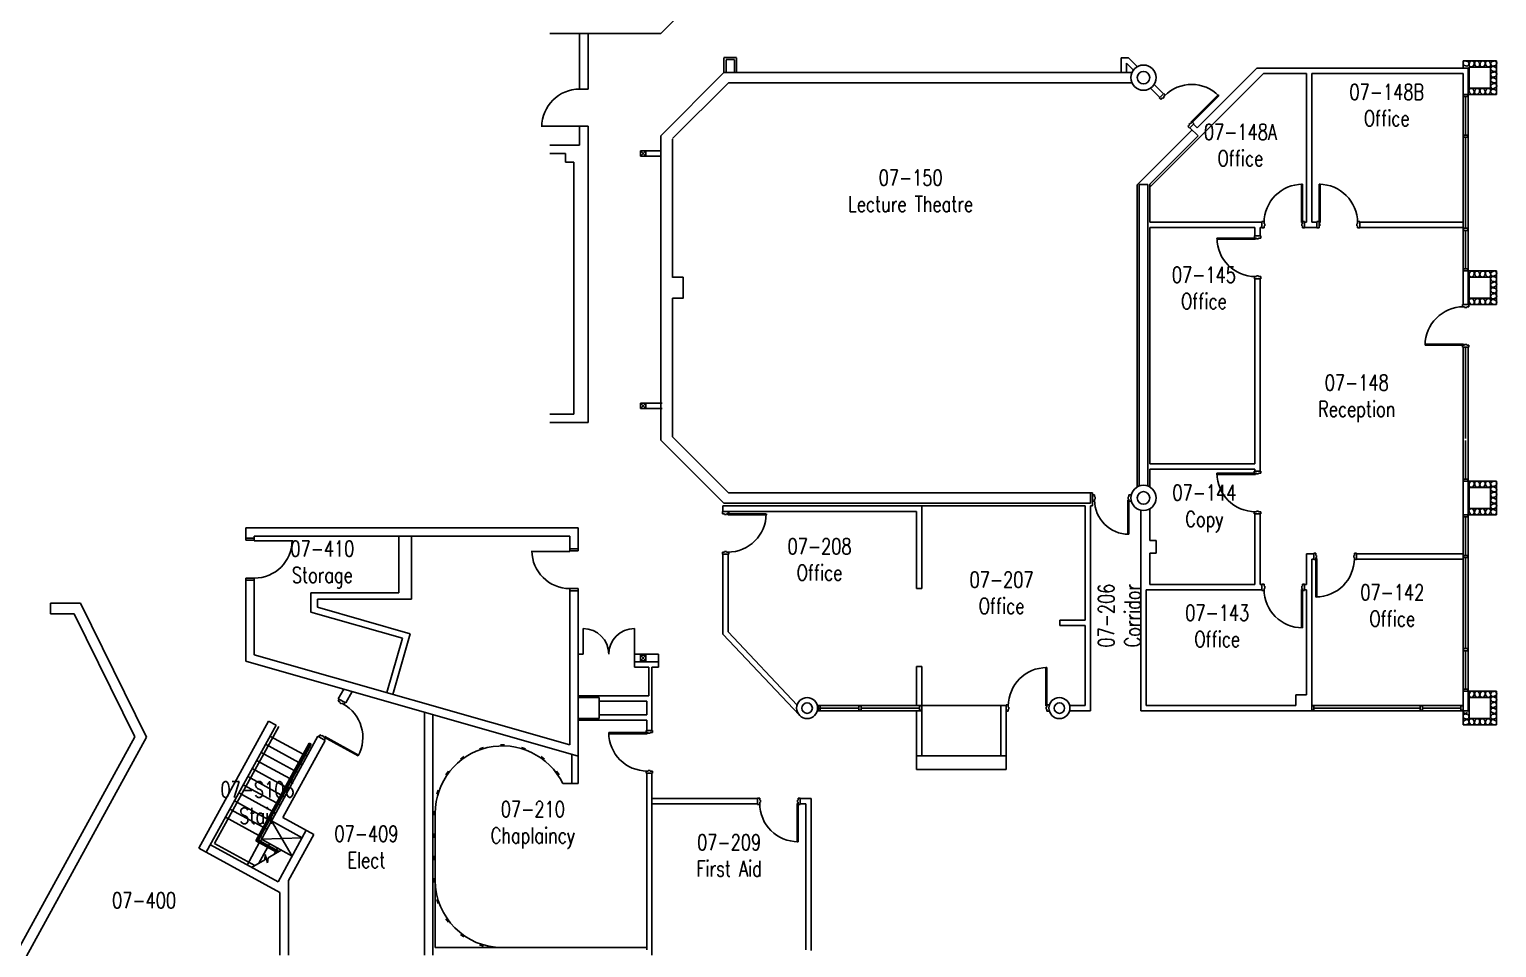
# Model space of a CAD drawing. Extents: x 11182 to 734459, y -1391328 to 152085.
# Drawn here: x 84099 to 118999, y -637959 to -616109 of the extents above; entities that cross this region are included whole.
import ezdxf
from ezdxf.enums import TextEntityAlignment as Align

# ---------------------------------------------------------------- set-up
doc = ezdxf.new("R2010")
doc.units = 0
doc.header["$LTSCALE"] = 500
doc.header["$MEASUREMENT"] = 0
for name, color, linetype in [('0_room_data', 7, 'CONTINUOUS'), ('1_Wall_Exist', 251, 'CONTINUOUS'), ('3_Text', 7, 'CONTINUOUS')]:
    doc.layers.add(name, color=color, linetype=linetype)
doc.styles.add('1_200', font='simplex.shx', dxfattribs={"width": 0.75, "height": 460})

# ---------------------------------------------------------------- blocks, each defined once
blk = doc.blocks.new('room_data')
at = {"layer": '3_Text', "style": '1_200', "width": 0.75}
for tag, p in [('ROOMNUM', (0, 0)), ('ROOMUSE', (0, -575))]:
    blk.add_attdef(tag, text='', height=345, dxfattribs=at).set_placement(p, align=Align.MIDDLE_CENTER)

msp = doc.modelspace()

# ---------------------------------------------------------------- linework, layer by layer
at = {"layer": '1_Wall_Exist'}
for p, q in [((100086, -615231), (99120, -616209)), ((96475, -616209), (99120, -616209)), ((97187, -617530), (97187, -616209)), ((97387, -617530), (97387, -616209)), ((100619, -616781), (100919, -616781)), ((100619, -617136), (100619, -616784)), ((100669, -616831), (100869, -616831)), ((100669, -617134), (100669, -616834)), ((100869, -617134), (100869, -616834)), ((100919, -617134), (100919, -616784)), ((110069, -616784), (110239, -616784)), ((110069, -617134), (110069, -616784)), ((110194, -617134), (110194, -616916)), ((110194, -616916), (110358, -617080)), ((110239, -616784), (110454, -617000)), ((118199, -616859), (118199, -617035)), ((118199, -616859), (118999, -616859)), ((118266, -616980), (118234, -616967)), ((118277, -616863), (118309, -616876)), ((118358, -616895), (118345, -616927)), ((118349, -617009), (118849, -617009)), ((118349, -617509), (118349, -617009)), ((118449, -616970), (118462, -616938)), ((118489, -616970), (118476, -616938)), ((118580, -616895), (118593, -616927)), ((118618, -616895), (118605, -616927)), ((118709, -616970), (118722, -616938)), ((118749, -616970), (118736, -616938)), ((118840, -616895), (118853, -616927)), ((118849, -617009), (118849, -617509)), ((118921, -616863), (118889, -616876)), ((118932, -616980), (118964, -616967)), ((118932, -616995), (118964, -617008)), ((118999, -616859), (118999, -617659)), ((100619, -617136), (99120, -618641)), ((100619, -617136), (110325, -617136)), ((110749, -619864), (113453, -617160)), ((111879, -618451), (113295, -617035)), ((118324, -617035), (113295, -617035)), ((114474, -617160), (113453, -617160)), ((114474, -620697), (114474, -617160)), ((118199, -617160), (114599, -617160)), ((114599, -620697), (114599, -617160)), ((118199, -622659), (118199, -617160)), ((118324, -622659), (118324, -617035)), ((118921, -617112), (118889, -617099)), ((118921, -617125), (118889, -617138)), ((118921, -617381), (118889, -617368)), ((118932, -617242), (118964, -617229)), ((118932, -617264), (118964, -617277)), ((97387, -617530), (97187, -617530)), ((99399, -618710), (100725, -617384)), ((100725, -617384), (110326, -617384)), ((110764, -617513), (110984, -617733)), ((110853, -617425), (111072, -617644)), ((110984, -617733), (111072, -617644)), ((111093, -617718), (111057, -617754)), ((111073, -617644), (111082, -617635)), ((111082, -617635), (111118, -617671)), ((111118, -617671), (111082, -617706)), ((111082, -617706), (111093, -617718)), ((111728, -618317), (112375, -617671)), ((112393, -617689), (111746, -618335)), ((112375, -617671), (112393, -617689)), ((118999, -617659), (118199, -617659)), ((118211, -617709), (118211, -617659)), ((118312, -617709), (118211, -617709)), ((118261, -617709), (118261, -618625)), ((118312, -617659), (118312, -617709)), ((118358, -617624), (118345, -617592)), ((118849, -617509), (118349, -617509)), ((118449, -617549), (118462, -617581)), ((118489, -617549), (118476, -617581)), ((118580, -617624), (118593, -617592)), ((118618, -617624), (118605, -617592)), ((118709, -617549), (118722, -617581)), ((118749, -617549), (118736, -617581)), ((118840, -617624), (118853, -617592)), ((118921, -617401), (118889, -617414)), ((118921, -617655), (118889, -617642)), ((118932, -617518), (118964, -617505)), ((118932, -617538), (118964, -617551)), ((110974, -617742), (110983, -617733)), ((111010, -617778), (110974, -617742)), ((111046, -617742), (111010, -617778)), ((111057, -617754), (111046, -617742)), ((97387, -618417), (96287, -618417)), ((97187, -618417), (97187, -618867)), ((97387, -625467), (97387, -618417)), ((111657, -618425), (111693, -618389)), ((111693, -618461), (111657, -618425)), ((111681, -618377), (111717, -618341)), ((111693, -618389), (111681, -618377)), ((111702, -618451), (111791, -618363)), ((111717, -618341), (111729, -618353)), ((111746, -618335), (111728, -618317)), ((111729, -618353), (111764, -618317)), ((111764, -618317), (111800, -618353)), ((111800, -618353), (111791, -618362)), ((111791, -618363), (111879, -618451)), ((99120, -625884), (99120, -618641)), ((99399, -618720), (99399, -622017)), ((110449, -619810), (111755, -618504)), ((110749, -619793), (111897, -618646)), ((111702, -618452), (111693, -618461)), ((111702, -618451), (111897, -618646)), ((118312, -618625), (118211, -618625)), ((118211, -618625), (118211, -618675)), ((118211, -618675), (118312, -618675)), ((118261, -620843), (118261, -618675)), ((118312, -618675), (118312, -618625)), ((97187, -618867), (96475, -618867)), ((96849, -619067), (96475, -619067)), ((96849, -619267), (96849, -619067)), ((98635, -619131), (98763, -619003)), ((98635, -619003), (98763, -619131)), ((98635, -619131), (98635, -619003)), ((98635, -619003), (99120, -619003)), ((98763, -619131), (98763, -619003)), ((97049, -619267), (96849, -619267)), ((97049, -625267), (97049, -619267)), ((98635, -619131), (99120, -619131)), ((110449, -627000), (110449, -619810)), ((110499, -626977), (110499, -619801)), ((110699, -619801), (110499, -619801)), ((110699, -626977), (110699, -619801)), ((110749, -620697), (110749, -619793)), ((114356, -619795), (114381, -619794)), ((114356, -620709), (114356, -619794)), ((114381, -620734), (114381, -619794)), ((114802, -619795), (114776, -619794)), ((114776, -620836), (114776, -619794)), ((114802, -620709), (114802, -619794)), ((113416, -620697), (110749, -620697)), ((110749, -626447), (110749, -620822)), ((113249, -620822), (110749, -620822)), ((113249, -621026), (113249, -620822)), ((113416, -620822), (113374, -620822)), ((113374, -621026), (113374, -620822)), ((113416, -620696), (113416, -620683)), ((113416, -620683), (113467, -620683)), ((113416, -620822), (113416, -620697)), ((113416, -620836), (113416, -620823)), ((113467, -620836), (113416, -620836)), ((113467, -620683), (113467, -620734)), ((113467, -620734), (113483, -620734)), ((113483, -620785), (113467, -620785)), ((113467, -620785), (113467, -620836)), ((113483, -620734), (113483, -620785)), ((114381, -620709), (114356, -620709)), ((114365, -620785), (114365, -620734)), ((114365, -620734), (114381, -620734)), ((114381, -620785), (114365, -620785)), ((114381, -620683), (114432, -620683)), ((114381, -620836), (114381, -620785)), ((114432, -620836), (114381, -620836)), ((114432, -620683), (114432, -620696)), ((114432, -620822), (114432, -620697)), ((114474, -620697), (114432, -620697)), ((114725, -620822), (114432, -620822)), ((114432, -620823), (114432, -620836)), ((114725, -620697), (114599, -620697)), ((114776, -620683), (114725, -620683)), ((114725, -620683), (114725, -620697)), ((114725, -620822), (114725, -620697)), ((114725, -620823), (114725, -620836)), ((114725, -620836), (114776, -620836)), ((114776, -620709), (114802, -620709)), ((114792, -620734), (114776, -620734)), ((114776, -620785), (114792, -620785)), ((114792, -620785), (114792, -620734)), ((115691, -620734), (115674, -620734)), ((115674, -620734), (115674, -620785)), ((115674, -620785), (115691, -620785)), ((115741, -620683), (115691, -620683)), ((115691, -620683), (115691, -620734)), ((115691, -620785), (115691, -620836)), ((115691, -620836), (115741, -620836)), ((115741, -620696), (115741, -620683)), ((115741, -620822), (115741, -620697)), ((118199, -620697), (115741, -620697)), ((118199, -620822), (115741, -620822)), ((115741, -620836), (115741, -620823)), ((118312, -620843), (118211, -620843)), ((118211, -620843), (118211, -620893)), ((118312, -620893), (118312, -620843)), ((112348, -621102), (112347, -621077)), ((112347, -621077), (113287, -621077)), ((113262, -621102), (112347, -621102)), ((113236, -621077), (113236, -621026)), ((113236, -621026), (113249, -621026)), ((113375, -621026), (113249, -621026)), ((113262, -621077), (113262, -621102)), ((113287, -621093), (113287, -621077)), ((113338, -621093), (113287, -621093)), ((113389, -621077), (113338, -621077)), ((113338, -621077), (113338, -621093)), ((113376, -621026), (113389, -621026)), ((113389, -621026), (113389, -621077)), ((118211, -620893), (118312, -620893)), ((118261, -621809), (118261, -620893)), ((118199, -621859), (118999, -621859)), ((118312, -621809), (118211, -621809)), ((118211, -621809), (118211, -621859)), ((118312, -621859), (118312, -621809)), ((118358, -621895), (118345, -621927)), ((118580, -621895), (118593, -621927)), ((118618, -621895), (118605, -621927)), ((118840, -621895), (118853, -621927)), ((118921, -621863), (118889, -621876)), ((118999, -621859), (118999, -622659)), ((113236, -622042), (113236, -621991)), ((113236, -621991), (113287, -621991)), ((113375, -622042), (113236, -622042)), ((113249, -626447), (113249, -622042)), ((113287, -621991), (113287, -621975)), ((113287, -621975), (113338, -621975)), ((113338, -621975), (113338, -621991)), ((113338, -621991), (113389, -621991)), ((113374, -626622), (113374, -622042)), ((113389, -622042), (113376, -622042)), ((113389, -621991), (113389, -622042)), ((118349, -622009), (118849, -622009)), ((118349, -622509), (118349, -622009)), ((118449, -621970), (118462, -621938)), ((118489, -621970), (118476, -621938)), ((118709, -621970), (118722, -621938)), ((118749, -621970), (118736, -621938)), ((118849, -622009), (118849, -622509)), ((118921, -622112), (118889, -622099)), ((118921, -622125), (118889, -622138)), ((118932, -621980), (118964, -621967)), ((118932, -621995), (118964, -622008)), ((118932, -622242), (118964, -622229)), ((118932, -622264), (118964, -622277)), ((99399, -625809), (99399, -622509)), ((118358, -622624), (118345, -622592)), ((118849, -622509), (118349, -622509)), ((118449, -622549), (118462, -622581)), ((118489, -622549), (118476, -622581)), ((118580, -622624), (118593, -622592)), ((118618, -622624), (118605, -622592)), ((118709, -622549), (118722, -622581)), ((118749, -622549), (118736, -622581)), ((118840, -622624), (118853, -622592)), ((118921, -622381), (118889, -622368)), ((118921, -622401), (118889, -622414)), ((118932, -622518), (118964, -622505)), ((118932, -622538), (118964, -622551)), ((118198, -622659), (118185, -622659)), ((118185, -622659), (118185, -622710)), ((118185, -622710), (118236, -622710)), ((118199, -622659), (118999, -622659)), ((118236, -622710), (118236, -622726)), ((118236, -622726), (118287, -622726)), ((118287, -622726), (118287, -622710)), ((118287, -622710), (118338, -622710)), ((118338, -622710), (118338, -622659)), ((118921, -622655), (118889, -622642)), ((117297, -623599), (117296, -623625)), ((118211, -623599), (117296, -623599)), ((117296, -623625), (118236, -623625)), ((118185, -623625), (118185, -623675)), ((118211, -623625), (118211, -623599)), ((118287, -623608), (118236, -623608)), ((118236, -623608), (118236, -623625)), ((118287, -623625), (118287, -623608)), ((118338, -623625), (118287, -623625)), ((118338, -623675), (118338, -623625)), ((118185, -623675), (118198, -623675)), ((118199, -623675), (118199, -632659)), ((118199, -623675), (118324, -623675)), ((118261, -625843), (118261, -623675)), ((118324, -632322), (118324, -623675)), ((118325, -623675), (118338, -623675)), ((98635, -625131), (98763, -625003)), ((98635, -625003), (98763, -625131)), ((98635, -625131), (98635, -625003)), ((98635, -625003), (99149, -625003)), ((98763, -625131), (98763, -625003)), ((97049, -625267), (96475, -625267)), ((98635, -625131), (99149, -625131)), ((97387, -625467), (96475, -625467)), ((99120, -625884), (100621, -627384)), ((99399, -625809), (100725, -627134)), ((118261, -626809), (118261, -625893)), ((113249, -626447), (110749, -626447)), ((110749, -627000), (110749, -626572)), ((113249, -626572), (110749, -626572)), ((112346, -626673), (113286, -626673)), ((113261, -626698), (112346, -626698)), ((113235, -626673), (113235, -626622)), ((113235, -626622), (113248, -626622)), ((113249, -626622), (113249, -626572)), ((113374, -626622), (113249, -626622)), ((113261, -626673), (113261, -626698)), ((113286, -626689), (113286, -626673)), ((113337, -626689), (113286, -626689)), ((113388, -626673), (113337, -626673)), ((113337, -626673), (113337, -626689)), ((113375, -626622), (113388, -626622)), ((113388, -626622), (113388, -626673)), ((109385, -627134), (100725, -627134)), ((109335, -627384), (109335, -627134)), ((109385, -627448), (109385, -627134)), ((118199, -626859), (118999, -626859)), ((118312, -626809), (118211, -626809)), ((118211, -626809), (118211, -626859)), ((118312, -626859), (118312, -626809)), ((118358, -626895), (118345, -626927)), ((118349, -627009), (118849, -627009)), ((118349, -627509), (118349, -627009)), ((118449, -626970), (118462, -626938)), ((118489, -626970), (118476, -626938)), ((118580, -626895), (118593, -626927)), ((118618, -626895), (118605, -626927)), ((118709, -626970), (118722, -626938)), ((118749, -626970), (118736, -626938)), ((118840, -626895), (118853, -626927)), ((118849, -627009), (118849, -627509)), ((118921, -626863), (118889, -626876)), ((118921, -627112), (118889, -627099)), ((118921, -627125), (118889, -627138)), ((118932, -626980), (118964, -626967)), ((118932, -626995), (118964, -627008)), ((118999, -626859), (118999, -627659)), ((109211, -627448), (100594, -627448)), ((100594, -627584), (100594, -627448)), ((109335, -627384), (100621, -627384)), ((105324, -629414), (105324, -627448)), ((109211, -630168), (109211, -627448)), ((109336, -632322), (109336, -627448)), ((109385, -627448), (109336, -627448)), ((109436, -627183), (109385, -627183)), ((109385, -627336), (109436, -627336)), ((109436, -627234), (109436, -627183)), ((109452, -627234), (109436, -627234)), ((109436, -627336), (109436, -627285)), ((109436, -627285), (109452, -627285)), ((109452, -627285), (109452, -627234)), ((110249, -627310), (110226, -627310)), ((110226, -627310), (110226, -628123)), ((110249, -627234), (110232, -627234)), ((110232, -627234), (110232, -627285)), ((110232, -627285), (110249, -627285)), ((110299, -627183), (110249, -627183)), ((110249, -627183), (110249, -627234)), ((110249, -628123), (110249, -627285)), ((110249, -627336), (110299, -627336)), ((110299, -627196), (110299, -627183)), ((110299, -627336), (110299, -627323)), ((118921, -627381), (118889, -627368)), ((118921, -627401), (118889, -627414)), ((118932, -627242), (118964, -627229)), ((118932, -627264), (118964, -627277)), ((100719, -627584), (100582, -627584)), ((100582, -627584), (100582, -627635)), ((100582, -627635), (100632, -627635)), ((100632, -627635), (100632, -627651)), ((100632, -627651), (100683, -627651)), ((100683, -627651), (100683, -627635)), ((100683, -627635), (101623, -627635)), ((100709, -627635), (100709, -627661)), ((100709, -627661), (101623, -627661)), ((100719, -627635), (100719, -627584)), ((105199, -627584), (100721, -627584)), ((100734, -627635), (100734, -627584)), ((101635, -627661), (101636, -627635)), ((105200, -629414), (105200, -627584)), ((110536, -632322), (110536, -627554)), ((110749, -628270), (110749, -627534)), ((113235, -627638), (113235, -627587)), ((113235, -627587), (113286, -627587)), ((113248, -627638), (113235, -627638)), ((113249, -629322), (113249, -627638)), ((113374, -627638), (113249, -627638)), ((113286, -627587), (113286, -627571)), ((113286, -627571), (113337, -627571)), ((113337, -627571), (113337, -627587)), ((113337, -627587), (113388, -627587)), ((113374, -629322), (113374, -627638)), ((113388, -627638), (113375, -627638)), ((113388, -627587), (113388, -627638)), ((118999, -627659), (118199, -627659)), ((118211, -627709), (118211, -627659)), ((118312, -627709), (118211, -627709)), ((118261, -627709), (118261, -628625)), ((118312, -627659), (118312, -627709)), ((118358, -627624), (118345, -627592)), ((118849, -627509), (118349, -627509)), ((118449, -627549), (118462, -627581)), ((118489, -627549), (118476, -627581)), ((118580, -627624), (118593, -627592)), ((118618, -627624), (118605, -627592)), ((118709, -627549), (118722, -627581)), ((118749, -627549), (118736, -627581)), ((118840, -627624), (118853, -627592)), ((118921, -627655), (118889, -627642)), ((118932, -627518), (118964, -627505)), ((118932, -627538), (118964, -627551)), ((89249, -627967), (89249, -628267)), ((89249, -627967), (97153, -627967)), ((89449, -628167), (89449, -628267)), ((89449, -628167), (96953, -628167)), ((92889, -629515), (92889, -628167)), ((93189, -629667), (93189, -628167)), ((96953, -628167), (96953, -628517)), ((97153, -627967), (97153, -628517)), ((110226, -628123), (110249, -628123)), ((89249, -628217), (89449, -628217)), ((89249, -628267), (89449, -628267)), ((89449, -628280), (90349, -628280)), ((96953, -628530), (96053, -628530)), ((96953, -628467), (97153, -628467)), ((96953, -628517), (97153, -628517)), ((100632, -628550), (100582, -628550)), ((100582, -628550), (100582, -628600)), ((100683, -628533), (100632, -628533)), ((100632, -628533), (100632, -628550)), ((100683, -628550), (100683, -628533)), ((100734, -628550), (100683, -628550)), ((100734, -628600), (100734, -628550)), ((110749, -628270), (110899, -628270)), ((110899, -628570), (110899, -628270)), ((100582, -628600), (100734, -628600)), ((100594, -630497), (100594, -628600)), ((100719, -630448), (100719, -628600)), ((110749, -629322), (110749, -628570)), ((110749, -628570), (110899, -628570)), ((114474, -629322), (114474, -628588)), ((114649, -628588), (114474, -628588)), ((114599, -632322), (114599, -628713)), ((114649, -628713), (114599, -628713)), ((114649, -628587), (114649, -628574)), ((114649, -628574), (114700, -628574)), ((114649, -628713), (114649, -628588)), ((114649, -628727), (114649, -628714)), ((114700, -628727), (114649, -628727)), ((114700, -628574), (114700, -628625)), ((114700, -628625), (114716, -628625)), ((114700, -629616), (114700, -628676)), ((114716, -628676), (114700, -628676)), ((114700, -628701), (114725, -628701)), ((114716, -628625), (114716, -628676)), ((114725, -628701), (114725, -629616)), ((115598, -628676), (115598, -628625)), ((115598, -628625), (115614, -628625)), ((115614, -628676), (115598, -628676)), ((115614, -628625), (115614, -628574)), ((115614, -628574), (115665, -628574)), ((115614, -628727), (115614, -628676)), ((115665, -628727), (115614, -628727)), ((115665, -628574), (115665, -628587)), ((118199, -628588), (115665, -628588)), ((115665, -628713), (115665, -628588)), ((118199, -628713), (115665, -628713)), ((115665, -628714), (115665, -628727)), ((118312, -628625), (118211, -628625)), ((118211, -628625), (118211, -628675)), ((118211, -628675), (118312, -628675)), ((118261, -630843), (118261, -628675)), ((118312, -628675), (118312, -628625)), ((89249, -629167), (89449, -629167)), ((89249, -631142), (89249, -629167)), ((89249, -629217), (89449, -629217)), ((89449, -630991), (89449, -629167)), ((90797, -629975), (90797, -629515)), ((90797, -629515), (92889, -629515)), ((96953, -629417), (97153, -629417)), ((96953, -633137), (96953, -629417)), ((96953, -629467), (97153, -629467)), ((97153, -629417), (97153, -634056)), ((105200, -629414), (105324, -629414)), ((110661, -632197), (110661, -629447)), ((113416, -629447), (110661, -629447)), ((113249, -629322), (110749, -629322)), ((113416, -629322), (113374, -629322)), ((113467, -629308), (113416, -629308)), ((113416, -629308), (113416, -629321)), ((113416, -629447), (113416, -629322)), ((113416, -629448), (113416, -629461)), ((113416, -629461), (113467, -629461)), ((113467, -629359), (113467, -629308)), ((113483, -629359), (113467, -629359)), ((113467, -629461), (113467, -629410)), ((113467, -629410), (113483, -629410)), ((113483, -629410), (113483, -629359)), ((114381, -629435), (114356, -629435)), ((114356, -629435), (114356, -630350)), ((114381, -629359), (114365, -629359)), ((114365, -629359), (114365, -629410)), ((114365, -629410), (114381, -629410)), ((114432, -629308), (114381, -629308)), ((114381, -629308), (114381, -629359)), ((114381, -630350), (114381, -629410)), ((114381, -629461), (114432, -629461)), ((114432, -629321), (114432, -629308)), ((114474, -629322), (114432, -629322)), ((114432, -629447), (114432, -629322)), ((114474, -629447), (114432, -629447)), ((114432, -629461), (114432, -629448)), ((114474, -631947), (114474, -629447)), ((84603, -629766), (85318, -629766)), ((84603, -630016), (84603, -629766)), ((86886, -632948), (85318, -629766)), ((90949, -629860), (90949, -629667)), ((90949, -629667), (93189, -629667)), ((90949, -629860), (93159, -630492)), ((114725, -629615), (114700, -629616)), ((84603, -630016), (85162, -630016)), ((86604, -632942), (85162, -630016)), ((90797, -629975), (92971, -630596)), ((108611, -630168), (109211, -630168)), ((108611, -630293), (108611, -630168)), ((108611, -630293), (109211, -630293)), ((109211, -632197), (109211, -630293)), ((92600, -631892), (92971, -630596)), ((92746, -631934), (93159, -630492)), ((97271, -630977), (97271, -630367)), ((98491, -630367), (98491, -631287)), ((100594, -630497), (102417, -632431)), ((100719, -630448), (102359, -632188)), ((89449, -630991), (96953, -633137)), ((97153, -630977), (97271, -630977)), ((98491, -630977), (99061, -630977)), ((99061, -630977), (99061, -631287)), ((118312, -630843), (118211, -630843)), ((118211, -630843), (118211, -630893)), ((118211, -630893), (118312, -630893)), ((118261, -631809), (118261, -630893)), ((118312, -630893), (118312, -630843)), ((89249, -631142), (97153, -633402)), ((98491, -631156), (99061, -631156)), ((98837, -631287), (98491, -631287)), ((98635, -631003), (98763, -631003)), ((98635, -631131), (98635, -631003)), ((98635, -631003), (98763, -631131)), ((98635, -631131), (98763, -631003)), ((98635, -631131), (98763, -631131)), ((98763, -631131), (98763, -631003)), ((98837, -631287), (98837, -631971)), ((99061, -631287), (98904, -631287)), ((98904, -631287), (98904, -632792)), ((105200, -631267), (105324, -631267)), ((105200, -631267), (105200, -632197)), ((105324, -631267), (105324, -633392)), ((108273, -631295), (108298, -631294)), ((108273, -632209), (108273, -631294)), ((108298, -632234), (108298, -631294)), ((91448, -632041), (91576, -631808)), ((91624, -632137), (91774, -631862)), ((97153, -631971), (98837, -631971)), ((97153, -632009), (97653, -632009)), ((97653, -632009), (97653, -632509)), ((114224, -631947), (114474, -631947)), ((114224, -632197), (114224, -631947)), ((118199, -631859), (118999, -631859)), ((118312, -631809), (118211, -631809)), ((118211, -631809), (118211, -631859)), ((118312, -631859), (118312, -631809)), ((118358, -631895), (118345, -631927)), ((118349, -632009), (118849, -632009)), ((118349, -632509), (118349, -632009)), ((118449, -631970), (118462, -631938)), ((118489, -631970), (118476, -631938)), ((118580, -631895), (118593, -631927)), ((118618, -631895), (118605, -631927)), ((118709, -631970), (118722, -631938)), ((118749, -631970), (118736, -631938)), ((118840, -631895), (118853, -631927)), ((118849, -632009), (118849, -632509)), ((118921, -631863), (118889, -631876)), ((118932, -631980), (118964, -631967)), ((118932, -631995), (118964, -632008)), ((118999, -631859), (118999, -632659)), ((91445, -632096), (91469, -632052)), ((91489, -632121), (91445, -632096)), ((91448, -632041), (91624, -632137)), ((91481, -632135), (91489, -632121)), ((91526, -632160), (91481, -632135)), ((91534, -632145), (91526, -632160)), ((91578, -632170), (91534, -632145)), ((91603, -632125), (91578, -632170)), ((93499, -638134), (93499, -632357)), ((97653, -632096), (98783, -632096)), ((98783, -632096), (98783, -632423)), ((102834, -632197), (105324, -632197)), ((102834, -632322), (105324, -632322)), ((102861, -632310), (102861, -632209)), ((102861, -632209), (102911, -632209)), ((102861, -632259), (103830, -632259)), ((102911, -632310), (102861, -632310)), ((102911, -632209), (102911, -632310)), ((103830, -632310), (103830, -632209)), ((103830, -632209), (103880, -632209)), ((103880, -632310), (103830, -632310)), ((103880, -632209), (103880, -632310)), ((103880, -632259), (105274, -632259)), ((105200, -632322), (105200, -633722)), ((105274, -632310), (105274, -632209)), ((105274, -632209), (105324, -632209)), ((105324, -632310), (105274, -632310)), ((107333, -632196), (105324, -632196)), ((107209, -632196), (107209, -633392)), ((107333, -632183), (107384, -632183)), ((107333, -632183), (107333, -633722)), ((107384, -632336), (107333, -632336)), ((107384, -632183), (107384, -632234)), ((107384, -632234), (107400, -632234)), ((107400, -632285), (107384, -632285)), ((107384, -632285), (107384, -632336)), ((107400, -632234), (107400, -632285)), ((108298, -632209), (108273, -632209)), ((108282, -632285), (108282, -632234)), ((108282, -632234), (108298, -632234)), ((108298, -632285), (108282, -632285)), ((108298, -632183), (108349, -632183)), ((108298, -632336), (108298, -632285)), ((108349, -632336), (108298, -632336)), ((108349, -632183), (108349, -632196)), ((108349, -632323), (108349, -632336)), ((108841, -632197), (109211, -632197)), ((108841, -632322), (109336, -632322)), ((110536, -632322), (118324, -632322)), ((110661, -632197), (114224, -632197)), ((114599, -632197), (118199, -632197)), ((114649, -632209), (114599, -632209)), ((114599, -632310), (114649, -632310)), ((114649, -632310), (114649, -632209)), ((117183, -632259), (114649, -632259)), ((117233, -632209), (117183, -632209)), ((117183, -632209), (117183, -632310)), ((117183, -632310), (117233, -632310)), ((117233, -632310), (117233, -632209)), ((118149, -632259), (117233, -632259)), ((118149, -632209), (118149, -632310)), ((118199, -632209), (118149, -632209)), ((118149, -632310), (118199, -632310)), ((118277, -632381), (118309, -632368)), ((118921, -632112), (118889, -632099)), ((118921, -632125), (118889, -632138)), ((118921, -632381), (118889, -632368)), ((118932, -632242), (118964, -632229)), ((118932, -632264), (118964, -632277)), ((88133, -635592), (89791, -632567)), ((88308, -635688), (89967, -632663)), ((88506, -635483), (90032, -632699)), ((89791, -632567), (89967, -632663)), ((93699, -638134), (93699, -632414)), ((97653, -632509), (97153, -632509)), ((97153, -632548), (98783, -632548)), ((97653, -632423), (98783, -632423)), ((98783, -632548), (98783, -632792)), ((118199, -632659), (118999, -632659)), ((118266, -632518), (118234, -632505)), ((118266, -632538), (118234, -632551)), ((118277, -632401), (118309, -632414)), ((118277, -632655), (118309, -632642)), ((118358, -632624), (118345, -632592)), ((118849, -632509), (118349, -632509)), ((118449, -632549), (118462, -632581)), ((118489, -632549), (118476, -632581)), ((118580, -632624), (118593, -632592)), ((118618, -632624), (118605, -632592)), ((118709, -632549), (118722, -632581)), ((118749, -632549), (118736, -632581)), ((118840, -632624), (118853, -632592)), ((118921, -632401), (118889, -632414)), ((118921, -632655), (118889, -632642)), ((118932, -632518), (118964, -632505)), ((118932, -632538), (118964, -632551)), ((75849, -652555), (86604, -632942)), ((76099, -652619), (86886, -632948)), ((89593, -635423), (90960, -632931)), ((89822, -632926), (90612, -633359)), ((90129, -634862), (91135, -633028)), ((90960, -632931), (91135, -633028)), ((90981, -632943), (91005, -632898)), ((91005, -632898), (91050, -632923)), ((91050, -632923), (91058, -632908)), ((91058, -632908), (91102, -632933)), ((91102, -632933), (91094, -632947)), ((91094, -632947), (91918, -633399)), ((91139, -632972), (91114, -633016)), ((91117, -632959), (91129, -632937)), ((91129, -632937), (91930, -633377)), ((97879, -632868), (97879, -632843)), ((97879, -632843), (98818, -632843)), ((98793, -632868), (97879, -632868)), ((98767, -632843), (98767, -632792)), ((98767, -632792), (98780, -632792)), ((98906, -632792), (98781, -632792)), ((98793, -632843), (98793, -632868)), ((98818, -632859), (98818, -632843)), ((98869, -632859), (98818, -632859)), ((98920, -632843), (98869, -632843)), ((98869, -632843), (98869, -632859)), ((98907, -632792), (98920, -632792)), ((98920, -632792), (98920, -632843)), ((89482, -635419), (90756, -633095)), ((89516, -635409), (90778, -633108)), ((89550, -635399), (90800, -633120)), ((89611, -633312), (90400, -633744)), ((89717, -633119), (90506, -633551)), ((90655, -633383), (90699, -633407)), ((90756, -633095), (90800, -633120)), ((91930, -633377), (91918, -633399)), ((94437, -633414), (94356, -633473)), ((94898, -633197), (94803, -633228)), ((95403, -633132), (95303, -633132)), ((95808, -633197), (95903, -633228)), ((96269, -633414), (96350, -633473)), ((97003, -634056), (97003, -633358)), ((105200, -633392), (107333, -633392)), ((89399, -633697), (90188, -634130)), ((89505, -633505), (90294, -633937)), ((90444, -633768), (90488, -633792)), ((90550, -633575), (90594, -633600)), ((94066, -633763), (94007, -633844)), ((94088, -633779), (94097, -633769)), ((96618, -633779), (96609, -633769)), ((96640, -633763), (96699, -633844)), ((98768, -633808), (98768, -633757)), ((98768, -633757), (98818, -633757)), ((98818, -633757), (98818, -633741)), ((98818, -633741), (98869, -633741)), ((98869, -633741), (98869, -633757)), ((98869, -633757), (98920, -633757)), ((98920, -633757), (98920, -633808)), ((105200, -633722), (107333, -633722)), ((89188, -634083), (89977, -634516)), ((89294, -633890), (90083, -634323)), ((90338, -633961), (90382, -633985)), ((97153, -634056), (96790, -634056)), ((98780, -633808), (98768, -633808)), ((98906, -633808), (98781, -633808)), ((98783, -633808), (98783, -638009)), ((98904, -633808), (98904, -638134)), ((98920, -633808), (98907, -633808)), ((88976, -634469), (89765, -634902)), ((89082, -634276), (89871, -634709)), ((90127, -634347), (90170, -634371)), ((90232, -634154), (90276, -634178)), ((93821, -634209), (93790, -634304)), ((101419, -634413), (98904, -634413)), ((101470, -634399), (101419, -634399)), ((101419, -634399), (101419, -634538)), ((101470, -634450), (101470, -634399)), ((101486, -634450), (101470, -634450)), ((101486, -634500), (101486, -634450)), ((102384, -634450), (102368, -634450)), ((102368, -634450), (102368, -634501)), ((102435, -634399), (102384, -634399)), ((102384, -634399), (102384, -634450)), ((102435, -634399), (102435, -634538)), ((102435, -634413), (102692, -634413)), ((102692, -634413), (102692, -638027)), ((88870, -634662), (89660, -635095)), ((89915, -634733), (89959, -634757)), ((90021, -634540), (90065, -634564)), ((93726, -634709), (93726, -634809)), ((93753, -634759), (93753, -637959)), ((98904, -634538), (101419, -634538)), ((101419, -634538), (101419, -634551)), ((101419, -634551), (101470, -634551)), ((101470, -634551), (101470, -634500)), ((101470, -634500), (101486, -634500)), ((102384, -634526), (102359, -634526)), ((102359, -634526), (102359, -635440)), ((102368, -634501), (102384, -634501)), ((102384, -635440), (102384, -634501)), ((102384, -634551), (102435, -634551)), ((102435, -634538), (102571, -634538)), ((102435, -634551), (102435, -634539)), ((102571, -634538), (102571, -638011)), ((88765, -634855), (89554, -635288)), ((89703, -635119), (89747, -635143)), ((89809, -634926), (89853, -634950)), ((89858, -634941), (90591, -635343)), ((90350, -635781), (89858, -634941)), ((90014, -636395), (90687, -635167)), ((90129, -634862), (90862, -635264)), ((88404, -635512), (90014, -636395)), ((89459, -636005), (88506, -635483)), ((89281, -635993), (89569, -635467)), ((89482, -635419), (89990, -635698)), ((90002, -635676), (89516, -635409)), ((89550, -635399), (90041, -635669)), ((89598, -635312), (89642, -635336)), ((90591, -635343), (89617, -635379)), ((89617, -635379), (90350, -635781)), ((89786, -635529), (89810, -635485)), ((90260, -636362), (90862, -635264)), ((93726, -635243), (93726, -635343)), ((102359, -635440), (102384, -635440)), ((88133, -635592), (90060, -636649)), ((89699, -635866), (89383, -636049)), ((89556, -635949), (89762, -635573)), ((89709, -635745), (89699, -635866)), ((89766, -635943), (89709, -635745)), ((89776, -635822), (89766, -635943)), ((90092, -635640), (89776, -635822)), ((89923, -635737), (89955, -635679)), ((89979, -635635), (90003, -635591)), ((93726, -635776), (93726, -635876)), ((90260, -638134), (90260, -636362)), ((93726, -636409), (93726, -636309)), ((90060, -638134), (90060, -636649)), ((93821, -636910), (93790, -636815)), ((94066, -637356), (94007, -637275)), ((94088, -637340), (94097, -637350)), ((93753, -637959), (98783, -637959)), ((94437, -637705), (94356, -637646)), ((94898, -637922), (94803, -637891))]:
    msp.add_line(p, q, dxfattribs=at)
msp.add_lwpolyline([(99399, -622009), (99649, -622009), (99649, -622509), (99399, -622509)], dxfattribs=at)
for centre, radius in [((110599, -617259), 300), ((110599, -617259), 150), ((110599, -627259), 300), ((110599, -627259), 150), ((102599, -632259), 250), ((108599, -632259), 250), ((102599, -632259), 125), ((108599, -632259), 125)]:
    msp.add_circle(centre, radius, dxfattribs=at)
for centre, radius, start, end in [((118255, -616915), 56.2, 67.5, 247.5), ((118288, -616928), 56.2, 247.5, 67.5), ((118397, -616949), 56.3, 157.5, 337.5), ((118410, -616916), 56.2, 337.5, 157.5), ((118528, -616916), 56.3, 22.5, 202.5), ((118541, -616949), 56.2, 202.5, 22.5), ((118657, -616949), 56.3, 157.5, 337.5), ((118670, -616916), 56.3, 337.5, 157.5), ((118788, -616916), 56.3, 22.5, 202.5), ((118801, -616949), 56.3, 202.5, 22.5), ((118910, -616928), 56.3, 112.5, 292.5), ((118910, -617047), 56.2, 67.5, 247.5), ((118943, -616915), 56.3, 292.5, 112.5), ((118943, -617060), 56.2, 247.5, 67.5), ((118910, -617190), 56.3, 112.5, 292.5), ((118910, -617316), 56.3, 67.5, 247.5), ((118943, -617177), 56.3, 292.5, 112.5), ((118943, -617329), 56.2, 247.5, 67.5), ((97187, -618430), 900, 90, 180), ((111746, -618335), 914, 45, 135), ((118397, -617570), 56.3, 22.5, 202.5), ((118410, -617603), 56.3, 202.5, 22.5), ((118528, -617603), 56.3, 157.5, 337.5), ((118541, -617570), 56.2, 337.5, 157.5), ((118657, -617570), 56.3, 22.5, 202.5), ((118670, -617603), 56.3, 202.5, 22.5), ((118788, -617603), 56.2, 157.5, 337.5), ((118801, -617570), 56.3, 337.5, 157.5), ((118910, -617466), 56.3, 112.5, 292.5), ((118910, -617590), 56.3, 67.5, 247.5), ((118943, -617453), 56.3, 292.5, 112.5), ((118943, -617603), 56.2, 247.5, 67.5), ((114381, -620709), 914, 90, 180), ((114776, -620709), 914, 0, 90), ((113262, -621077), 914, 180, 270), ((118410, -621916), 56.3, 337.5, 157.5), ((118528, -621916), 56.3, 22.5, 202.5), ((118670, -621916), 56.3, 337.5, 157.5), ((118788, -621916), 56.3, 22.5, 202.5), ((118910, -621928), 56.3, 112.5, 292.5), ((118943, -621915), 56.3, 292.5, 112.5), ((118397, -621949), 56.3, 157.5, 337.5), ((118541, -621949), 56.3, 202.5, 22.5), ((118657, -621949), 56.3, 157.5, 337.5), ((118801, -621949), 56.3, 202.5, 22.5), ((118910, -622047), 56.3, 67.5, 247.5), ((118910, -622190), 56.3, 112.5, 292.5), ((118910, -622316), 56.3, 67.5, 247.5), ((118943, -622060), 56.2, 247.5, 67.5), ((118943, -622177), 56.3, 292.5, 112.5), ((118397, -622570), 56.3, 22.5, 202.5), ((118410, -622603), 56.3, 202.5, 22.5), ((118528, -622603), 56.3, 157.5, 337.5), ((118541, -622570), 56.2, 337.5, 157.5), ((118657, -622570), 56.3, 22.5, 202.5), ((118670, -622603), 56.3, 202.5, 22.5), ((118788, -622603), 56.3, 157.5, 337.5), ((118801, -622570), 56.3, 337.5, 157.5), ((118910, -622466), 56.3, 112.5, 292.5), ((118910, -622590), 56.3, 67.5, 247.5), ((118943, -622329), 56.3, 247.5, 67.5), ((118943, -622453), 56.3, 292.5, 112.5), ((118943, -622603), 56.3, 247.5, 67.5), ((118211, -623625), 914, 90, 180), ((113261, -626673), 914, 180, 270), ((118397, -626949), 56.3, 157.5, 337.5), ((118410, -626916), 56.3, 337.5, 157.5), ((118528, -626916), 56.3, 22.5, 202.5), ((118541, -626949), 56.3, 202.5, 22.5), ((118657, -626949), 56.3, 157.5, 337.5), ((118670, -626916), 56.2, 337.5, 157.5), ((118788, -626916), 56.2, 22.5, 202.5), ((118801, -626949), 56.3, 202.5, 22.5), ((118910, -626928), 56.3, 112.5, 292.5), ((118910, -627047), 56.3, 67.5, 247.5), ((118910, -627190), 56.3, 112.5, 292.5), ((118943, -626915), 56.3, 292.5, 112.5), ((118943, -627060), 56.3, 247.5, 67.5), ((118943, -627177), 56.3, 292.5, 112.5), ((110249, -627310), 813, 180, 270), ((118910, -627316), 56.3, 67.5, 247.5), ((118910, -627466), 56.3, 112.5, 292.5), ((118943, -627329), 56.2, 247.5, 67.5), ((118943, -627453), 56.3, 292.5, 112.5), ((100709, -627635), 914, 270, 0), ((118397, -627570), 56.3, 22.5, 202.5), ((118410, -627603), 56.3, 202.5, 22.5), ((118528, -627603), 56.2, 157.5, 337.5), ((118541, -627570), 56.3, 337.5, 157.5), ((118657, -627570), 56.3, 22.5, 202.5), ((118670, -627603), 56.2, 202.5, 22.5), ((118788, -627603), 56.3, 157.5, 337.5), ((118801, -627570), 56.2, 337.5, 157.5), ((118910, -627590), 56.3, 67.5, 247.5), ((118943, -627603), 56.2, 247.5, 67.5), ((89449, -628267), 900, 270, 0), ((96953, -628517), 900, 180, 270), ((114700, -628701), 914, 270, 0), ((114381, -629435), 914, 180, 270), ((97271, -630977), 610, 0, 90), ((98491, -630977), 610, 90, 180), ((108298, -632209), 914, 90, 180), ((118397, -631949), 56.3, 157.5, 337.5), ((118410, -631916), 56.3, 337.5, 157.5), ((118528, -631916), 56.3, 22.5, 202.5), ((118541, -631949), 56.3, 202.5, 22.5), ((118657, -631949), 56.3, 157.5, 337.5), ((118670, -631916), 56.3, 337.5, 157.5), ((118788, -631916), 56.3, 22.5, 202.5), ((118801, -631949), 56.3, 202.5, 22.5), ((118910, -631928), 56.3, 112.5, 292.5), ((118910, -632047), 56.3, 67.5, 247.5), ((118943, -631915), 56.3, 292.5, 112.5), ((118943, -632060), 56.3, 247.5, 67.5), ((91117, -632959), 914, 331.2614, 61.2614), ((118255, -632329), 56.3, 172.7163, 292.5), ((118910, -632190), 56.2, 112.5, 292.5), ((118910, -632316), 56.3, 67.5, 247.5), ((118943, -632177), 56.2, 292.5, 112.5), ((118943, -632329), 56.2, 247.5, 67.5), ((118255, -632453), 56.3, 67.5, 247.5), ((118255, -632603), 56.3, 112.5, 292.5), ((118288, -632466), 56.3, 247.5, 67.5), ((118288, -632590), 56.3, 292.5, 112.5), ((118397, -632570), 56.3, 22.5, 202.5), ((118410, -632603), 56.3, 202.5, 22.5), ((118528, -632603), 56.2, 157.5, 337.5), ((118541, -632570), 56.3, 337.5, 157.5), ((118657, -632570), 56.3, 22.5, 202.5), ((118670, -632603), 56.3, 202.5, 22.5), ((118788, -632603), 56.3, 157.5, 337.5), ((118801, -632570), 56.2, 337.5, 157.5), ((118910, -632466), 56.3, 112.5, 292.5), ((118910, -632590), 56.3, 67.5, 247.5), ((118943, -632453), 56.2, 292.5, 112.5), ((118943, -632603), 56.2, 247.5, 67.5), ((98793, -632843), 914, 180, 270), ((95353, -634759), 1600, 26.0935, 180), ((102384, -634526), 914, 180, 270), ((95353, -636359), 1600, 180, 270)]:
    msp.add_arc(centre, radius, start, end, dxfattribs=at)

# ---------------------------------------------------------------- block references
at = {"layer": '0_room_data', "xscale": 1.089432688349144, "yscale": 1.089432688349144, "zscale": 1.089432688349144}
for p, values in [((116386, -617599), {'ROOMNUM': '07-148B', 'ROOMUSE': 'Office'}), ((112905, -618550), {'ROOMNUM': '07-148A', 'ROOMUSE': 'Office'}), ((105061, -619640), {'ROOMNUM': '07-150', 'ROOMUSE': 'Lecture Theatre'}), ((112036, -621951), {'ROOMNUM': '07-145', 'ROOMUSE': 'Office'}), ((115672, -624517), {'ROOMNUM': '07-148', 'ROOMUSE': 'Reception'}), ((112047, -627134), {'ROOMNUM': '07-144', 'ROOMUSE': 'Copy'}), ((91068, -628466), {'ROOMNUM': '07-410', 'ROOMUSE': 'Storage'}), ((102894, -628411), {'ROOMNUM': '07-208', 'ROOMUSE': 'Office'}), ((107224, -629202), {'ROOMNUM': '07-207', 'ROOMUSE': 'Office'}), ((116517, -629505), {'ROOMNUM': '07-142', 'ROOMUSE': 'Office'}), ((112353, -629993), {'ROOMNUM': '07-143', 'ROOMUSE': 'Office'}), ((89527, -634196), {'ROOMNUM': '07-S106', 'ROOMUSE': 'Stair'}), ((96075, -634664), {'ROOMNUM': '07-210', 'ROOMUSE': 'Chaplaincy'}), ((92117, -635250), {'ROOMNUM': '07-409', 'ROOMUSE': 'Elect'}), ((100744, -635452), {'ROOMNUM': '07-209', 'ROOMUSE': 'First Aid'})]:
    msp.add_blockref('room_data', p, dxfattribs=at).add_auto_attribs(values)
at = {"layer": '0_room_data', "xscale": 1.089432688349144, "yscale": 1.089432688349144, "zscale": 1.089432688349144, "rotation": 90}
msp.add_blockref('room_data', (109712, -630060), dxfattribs=at).add_auto_attribs({'ROOMNUM': '07-206', 'ROOMUSE': 'Corridor'})

# ---------------------------------------------------------------- texts
at = {"layer": '3_Text', "style": '1_200', "width": 0.75}
msp.add_text('07-400', height=375.9, dxfattribs=at).set_placement((86067, -637020))

doc.saveas('drawing.dxf')
